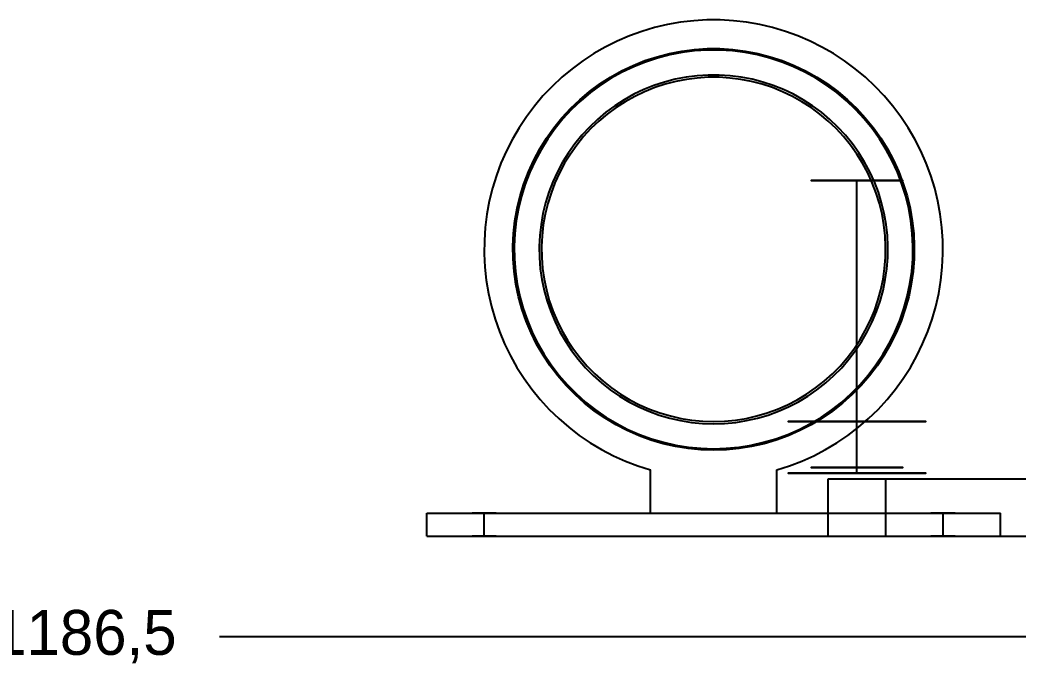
# Model space of a CAD drawing. Header units: millimetres. Extents: x -45 to 3370, y -2176 to 1921.
# Drawn here: x 2754.6 to 3102.7, y -45.3 to 180 of the extents above; entities that cross this region are included whole.
import ezdxf

# ---------------------------------------------------------------- set-up
doc = ezdxf.new("R2010")
doc.units = ezdxf.units.MM
doc.layers.add('DIMENSIONS', color=7, linetype='Continuous')
doc.layers.add('RIGHT', color=7, linetype='Continuous')
doc.dimstyles.get("Standard").update_dxf_attribs({"dimtxt": 2.5, "dimasz": 2.5, "dimexe": 1.25, "dimexo": 0.625, "dimtad": 1, "dimcen": 2.5, "dimazin": 3, "dimtfac": 1, "dimtmove": 0, "dimatfit": 3})

# ---------------------------------------------------------------- blocks, each defined once
blk = doc.blocks.new('_CLOSEDFILLED')
at = {"color": 0, "linetype": 'BYBLOCK'}
blk.add_solid([(-1, 0.164), (0, 0), (-1, -0.164)], dxfattribs=at)
blk = doc.blocks.new('*D5')
at = {"color": 7}
for p, q in [((2184, 0), (2184, -35)), ((3370.5, 0), (3370.5, -35)), ((2195.3, -35), (2730.31, -35)), ((2824.19, -35), (3359.2, -35))]:
    blk.add_line(p, q, dxfattribs=at)
at = {"layer": 'Defpoints'}
for p in [(2184, 0), (3370.5, 0), (2184, -35)]:
    blk.add_point(p, dxfattribs=at)
at = {"layer": 'DIMENSIONS', "color": 7, "xscale": 11.3, "yscale": 11.3, "rotation": 180}
blk.add_blockref('_CLOSEDFILLED', (2184, -35), dxfattribs=at)
at = {"layer": 'DIMENSIONS', "color": 7, "xscale": 11.3, "yscale": 11.3}
blk.add_blockref('_CLOSEDFILLED', (3370.5, -35), dxfattribs=at)
at = {"layer": 'DIMENSIONS', "color": 7, "insert": (2777.25, -35), "char_height": 15.646, "attachment_point": 5}
blk.add_mtext('1186,5', dxfattribs=at)

msp = doc.modelspace()

# ---------------------------------------------------------------- linework, layer by layer
at = {"layer": 'RIGHT'}
for points in [[(3018.5, 23.084), (3022.909, 24.485), (3027.23, 26.138), (3031.449, 28.038), (3035.55, 30.178), (3039.521, 32.552), (3043.348, 35.152), (3047.018, 37.969), (3050.52, 40.993), (3053.84, 44.214), (3056.969, 47.622), (3059.896, 51.205), (3062.611, 54.951), (3065.104, 58.848), (3067.368, 62.883), (3069.395, 67.041), (3071.179, 71.31), (3072.712, 75.675), (3073.991, 80.121), (3075.01, 84.634), (3075.767, 89.198), (3076.259, 93.798), (3076.484, 98.419), (3076.442, 103.045), (3076.132, 107.662), (3075.556, 112.252), (3074.716, 116.801), (3073.614, 121.295), (3072.254, 125.717), (3070.641, 130.053), (3068.779, 134.288), (3066.676, 138.409), (3064.339, 142.402), (3061.774, 146.252), (3058.992, 149.948), (3056, 153.477), (3052.809, 156.827), (3049.43, 159.987), (3045.874, 162.946), (3042.152, 165.695), (3038.278, 168.224), (3034.265, 170.525), (3030.125, 172.59), (3025.872, 174.413), (3021.522, 175.986), (3017.088, 177.306), (3012.584, 178.366), (3008.027, 179.165), (3003.432, 179.699), (2998.813, 179.967), (2994.187, 179.967), (2989.568, 179.699), (2984.973, 179.165), (2980.416, 178.366), (2975.912, 177.306), (2971.478, 175.986), (2967.128, 174.413), (2962.875, 172.59), (2958.735, 170.525), (2954.722, 168.224), (2950.848, 165.695), (2947.126, 162.946), (2943.57, 159.987), (2940.191, 156.827), (2937, 153.477), (2934.008, 149.948), (2931.226, 146.252), (2928.661, 142.402), (2926.324, 138.409), (2924.221, 134.288), (2922.359, 130.053), (2920.746, 125.717), (2919.386, 121.295), (2918.284, 116.801), (2917.444, 112.252), (2916.868, 107.662), (2916.558, 103.045), (2916.516, 98.419), (2916.741, 93.798), (2917.233, 89.198), (2917.99, 84.634), (2919.009, 80.121), (2920.288, 75.675), (2921.821, 71.31), (2923.605, 67.041), (2925.632, 62.883), (2927.896, 58.848), (2930.389, 54.951), (2933.104, 51.205), (2936.031, 47.622), (2939.16, 44.214), (2942.48, 40.993), (2945.982, 37.969), (2949.652, 35.152), (2953.479, 32.552), (2957.45, 30.178), (2961.551, 28.038), (2965.77, 26.138), (2970.091, 24.485), (2974.5, 23.084)], [(3018.5, 23.084), (3022.909, 24.485), (3027.23, 26.138), (3031.449, 28.038), (3035.55, 30.178), (3039.521, 32.552), (3043.348, 35.152), (3047.018, 37.969), (3050.52, 40.993), (3053.84, 44.214), (3056.969, 47.622), (3059.896, 51.205), (3062.611, 54.951), (3065.104, 58.848), (3067.368, 62.883), (3069.395, 67.041), (3071.179, 71.31), (3072.712, 75.675), (3073.991, 80.121), (3075.01, 84.634), (3075.767, 89.198), (3076.259, 93.798), (3076.484, 98.419), (3076.442, 103.045), (3076.132, 107.662), (3075.556, 112.252), (3074.716, 116.801), (3073.614, 121.295), (3072.254, 125.717), (3070.641, 130.053), (3068.779, 134.288), (3066.676, 138.409), (3064.339, 142.402), (3061.774, 146.252), (3058.992, 149.948), (3056, 153.477), (3052.809, 156.827), (3049.43, 159.987), (3045.874, 162.946), (3042.152, 165.695), (3038.278, 168.224), (3034.265, 170.525), (3030.125, 172.59), (3025.872, 174.413), (3021.522, 175.986), (3017.088, 177.306), (3012.584, 178.366), (3008.027, 179.165), (3003.432, 179.699), (2998.813, 179.967), (2994.187, 179.967), (2989.568, 179.699), (2984.973, 179.165), (2980.416, 178.366), (2975.912, 177.306), (2971.478, 175.986), (2967.128, 174.413), (2962.875, 172.59), (2958.735, 170.525), (2954.722, 168.224), (2950.848, 165.695), (2947.126, 162.946), (2943.57, 159.987), (2940.191, 156.827), (2937, 153.477), (2934.008, 149.948), (2931.226, 146.252), (2928.661, 142.402), (2926.324, 138.409), (2924.221, 134.288), (2922.359, 130.053), (2920.746, 125.717), (2919.386, 121.295), (2918.284, 116.801), (2917.444, 112.252), (2916.868, 107.662), (2916.558, 103.045), (2916.516, 98.419), (2916.741, 93.798), (2917.233, 89.198), (2917.99, 84.634), (2919.009, 80.121), (2920.288, 75.675), (2921.821, 71.31), (2923.605, 67.041), (2925.632, 62.883), (2927.896, 58.848), (2930.389, 54.951), (2933.104, 51.205), (2936.031, 47.622), (2939.16, 44.214), (2942.48, 40.993), (2945.982, 37.969), (2949.652, 35.152), (2953.479, 32.552), (2957.45, 30.178), (2961.551, 28.038), (2965.77, 26.138), (2970.091, 24.485), (2974.5, 23.084)], [(3018.5, 23.084), (3022.909, 24.485), (3027.23, 26.138), (3031.449, 28.038), (3035.55, 30.178), (3039.521, 32.552), (3043.348, 35.152), (3047.018, 37.969), (3050.52, 40.993), (3053.84, 44.214), (3056.969, 47.622), (3059.896, 51.205), (3062.611, 54.951), (3065.104, 58.848), (3067.368, 62.883), (3069.395, 67.041), (3071.179, 71.31), (3072.712, 75.675), (3073.991, 80.121), (3075.01, 84.634), (3075.767, 89.198), (3076.259, 93.798), (3076.484, 98.419), (3076.442, 103.045), (3076.132, 107.662), (3075.556, 112.252), (3074.716, 116.801), (3073.614, 121.295), (3072.254, 125.717), (3070.641, 130.053), (3068.779, 134.288), (3066.676, 138.409), (3064.339, 142.402), (3061.774, 146.252), (3058.992, 149.948), (3056, 153.477), (3052.809, 156.827), (3049.43, 159.987), (3045.874, 162.946), (3042.152, 165.695), (3038.278, 168.224), (3034.265, 170.525), (3030.125, 172.59), (3025.872, 174.413), (3021.522, 175.986), (3017.088, 177.306), (3012.584, 178.366), (3008.027, 179.165), (3003.432, 179.699), (2998.813, 179.967), (2994.187, 179.967), (2989.568, 179.699), (2984.973, 179.165), (2980.416, 178.366), (2975.912, 177.306), (2971.478, 175.986), (2967.128, 174.413), (2962.875, 172.59), (2958.735, 170.525), (2954.722, 168.224), (2950.848, 165.695), (2947.126, 162.946), (2943.57, 159.987), (2940.191, 156.827), (2937, 153.477), (2934.008, 149.948), (2931.226, 146.252), (2928.661, 142.402), (2926.324, 138.409), (2924.221, 134.288), (2922.359, 130.053), (2920.746, 125.717), (2919.386, 121.295), (2918.284, 116.801), (2917.444, 112.252), (2916.868, 107.662), (2916.558, 103.045), (2916.516, 98.419), (2916.741, 93.798), (2917.233, 89.198), (2917.99, 84.634), (2919.009, 80.121), (2920.288, 75.675), (2921.821, 71.31), (2923.605, 67.041), (2925.632, 62.883), (2927.896, 58.848), (2930.389, 54.951), (2933.104, 51.205), (2936.031, 47.622), (2939.16, 44.214), (2942.48, 40.993), (2945.982, 37.969), (2949.652, 35.152), (2953.479, 32.552), (2957.45, 30.178), (2961.551, 28.038), (2965.77, 26.138), (2970.091, 24.485), (2974.5, 23.084)], [(3018.5, 23.084), (3022.909, 24.485), (3027.23, 26.138), (3031.449, 28.038), (3035.55, 30.178), (3039.521, 32.552), (3043.348, 35.152), (3047.018, 37.969), (3050.52, 40.993), (3053.84, 44.214), (3056.969, 47.622), (3059.896, 51.205), (3062.611, 54.951), (3065.104, 58.848), (3067.368, 62.883), (3069.395, 67.041), (3071.179, 71.31), (3072.712, 75.675), (3073.991, 80.121), (3075.01, 84.634), (3075.767, 89.198), (3076.259, 93.798), (3076.484, 98.419), (3076.442, 103.045), (3076.132, 107.662), (3075.556, 112.252), (3074.716, 116.801), (3073.614, 121.295), (3072.254, 125.717), (3070.641, 130.053), (3068.779, 134.288), (3066.676, 138.409), (3064.339, 142.402), (3061.774, 146.252), (3058.992, 149.948), (3056, 153.477), (3052.809, 156.827), (3049.43, 159.987), (3045.874, 162.946), (3042.152, 165.695), (3038.278, 168.224), (3034.265, 170.525), (3030.125, 172.59), (3025.872, 174.413), (3021.522, 175.986), (3017.088, 177.306), (3012.584, 178.366), (3008.027, 179.165), (3003.432, 179.699), (2998.813, 179.967), (2994.187, 179.967), (2989.568, 179.699), (2984.973, 179.165), (2980.416, 178.366), (2975.912, 177.306), (2971.478, 175.986), (2967.128, 174.413), (2962.875, 172.59), (2958.735, 170.525), (2954.722, 168.224), (2950.848, 165.695), (2947.126, 162.946), (2943.57, 159.987), (2940.191, 156.827), (2937, 153.477), (2934.008, 149.948), (2931.226, 146.252), (2928.661, 142.402), (2926.324, 138.409), (2924.221, 134.288), (2922.359, 130.053), (2920.746, 125.717), (2919.386, 121.295), (2918.284, 116.801), (2917.444, 112.252), (2916.868, 107.662), (2916.558, 103.045), (2916.516, 98.419), (2916.741, 93.798), (2917.233, 89.198), (2917.99, 84.634), (2919.009, 80.121), (2920.288, 75.675), (2921.821, 71.31), (2923.605, 67.041), (2925.632, 62.883), (2927.896, 58.848), (2930.389, 54.951), (2933.104, 51.205), (2936.031, 47.622), (2939.16, 44.214), (2942.48, 40.993), (2945.982, 37.969), (2949.652, 35.152), (2953.479, 32.552), (2957.45, 30.178), (2961.551, 28.038), (2965.77, 26.138), (2970.091, 24.485), (2974.5, 23.084)], [(2996.5, 30), (2992.06, 30.141), (2987.639, 30.563), (2983.252, 31.265), (2978.92, 32.244), (2974.658, 33.495), (2970.484, 35.014), (2966.414, 36.795), (2962.466, 38.831), (2958.655, 41.112), (2954.996, 43.631), (2951.505, 46.377), (2948.194, 49.339), (2945.079, 52.504), (2942.17, 55.861), (2939.48, 59.396), (2937.019, 63.094), (2934.798, 66.941), (2932.826, 70.921), (2931.11, 75.018), (2929.657, 79.216), (2928.473, 83.497), (2927.563, 87.845), (2926.931, 92.241), (2926.579, 96.669), (2926.509, 101.111), (2926.72, 105.547), (2927.212, 109.962), (2927.984, 114.336), (2929.031, 118.653), (2930.35, 122.895), (2931.935, 127.044), (2933.78, 131.085), (2935.878, 135), (2938.22, 138.774), (2940.797, 142.393), (2943.598, 145.84), (2946.611, 149.103), (2949.826, 152.169), (2953.229, 155.024), (2956.806, 157.657), (2960.543, 160.059), (2964.424, 162.218), (2968.435, 164.128), (2972.559, 165.778), (2976.779, 167.165), (2981.078, 168.28), (2985.44, 169.121), (2989.846, 169.683), (2994.279, 169.965), (2998.721, 169.965), (3003.154, 169.683), (3007.56, 169.121), (3011.922, 168.28), (3016.221, 167.165), (3020.441, 165.778), (3024.565, 164.128), (3028.576, 162.218), (3032.457, 160.059), (3036.194, 157.657), (3039.771, 155.024), (3043.174, 152.169), (3046.389, 149.103), (3049.402, 145.84), (3052.203, 142.393), (3054.78, 138.774), (3057.122, 135), (3059.22, 131.085), (3061.065, 127.044), (3062.65, 122.895), (3063.969, 118.653), (3065.016, 114.336), (3065.788, 109.962), (3066.28, 105.547), (3066.491, 101.111), (3066.421, 96.669), (3066.069, 92.241), (3065.437, 87.845), (3064.527, 83.497), (3063.343, 79.216), (3061.89, 75.018), (3060.174, 70.921), (3058.202, 66.941), (3055.981, 63.094), (3053.52, 59.396), (3050.83, 55.861), (3047.921, 52.504), (3044.806, 49.339), (3041.495, 46.377), (3038.004, 43.631), (3034.345, 41.112), (3030.534, 38.831), (3026.586, 36.795), (3022.516, 35.014), (3018.342, 33.495), (3014.08, 32.244), (3009.748, 31.265), (3005.361, 30.563), (3000.94, 30.141), (2996.5, 30)], [(2996.5, 30), (2992.06, 30.141), (2987.639, 30.563), (2983.252, 31.265), (2978.92, 32.244), (2974.658, 33.495), (2970.484, 35.014), (2966.414, 36.795), (2962.466, 38.831), (2958.655, 41.112), (2954.996, 43.631), (2951.505, 46.377), (2948.194, 49.339), (2945.079, 52.504), (2942.17, 55.861), (2939.48, 59.396), (2937.019, 63.094), (2934.798, 66.941), (2932.826, 70.921), (2931.11, 75.018), (2929.657, 79.216), (2928.473, 83.497), (2927.563, 87.845), (2926.931, 92.241), (2926.579, 96.669), (2926.509, 101.111), (2926.72, 105.547), (2927.212, 109.962), (2927.984, 114.336), (2929.031, 118.653), (2930.35, 122.895), (2931.935, 127.044), (2933.78, 131.085), (2935.878, 135), (2938.22, 138.774), (2940.797, 142.393), (2943.598, 145.84), (2946.611, 149.103), (2949.826, 152.169), (2953.229, 155.024), (2956.806, 157.657), (2960.543, 160.059), (2964.424, 162.218), (2968.435, 164.128), (2972.559, 165.778), (2976.779, 167.165), (2981.078, 168.28), (2985.44, 169.121), (2989.846, 169.683), (2994.279, 169.965), (2998.721, 169.965), (3003.154, 169.683), (3007.56, 169.121), (3011.922, 168.28), (3016.221, 167.165), (3020.441, 165.778), (3024.565, 164.128), (3028.576, 162.218), (3032.457, 160.059), (3036.194, 157.657), (3039.771, 155.024), (3043.174, 152.169), (3046.389, 149.103), (3049.402, 145.84), (3052.203, 142.393), (3054.78, 138.774), (3057.122, 135), (3059.22, 131.085), (3061.065, 127.044), (3062.65, 122.895), (3063.969, 118.653), (3065.016, 114.336), (3065.788, 109.962), (3066.28, 105.547), (3066.491, 101.111), (3066.421, 96.669), (3066.069, 92.241), (3065.437, 87.845), (3064.527, 83.497), (3063.343, 79.216), (3061.89, 75.018), (3060.174, 70.921), (3058.202, 66.941), (3055.981, 63.094), (3053.52, 59.396), (3050.83, 55.861), (3047.921, 52.504), (3044.806, 49.339), (3041.495, 46.377), (3038.004, 43.631), (3034.345, 41.112), (3030.534, 38.831), (3026.586, 36.795), (3022.516, 35.014), (3018.342, 33.495), (3014.08, 32.244), (3009.748, 31.265), (3005.361, 30.563), (3000.94, 30.141), (2996.5, 30)], [(2996.5, 30), (2992.06, 30.141), (2987.639, 30.563), (2983.252, 31.265), (2978.92, 32.244), (2974.658, 33.495), (2970.484, 35.014), (2966.414, 36.795), (2962.466, 38.831), (2958.655, 41.112), (2954.996, 43.631), (2951.505, 46.377), (2948.194, 49.339), (2945.079, 52.504), (2942.17, 55.861), (2939.48, 59.396), (2937.019, 63.094), (2934.798, 66.941), (2932.826, 70.921), (2931.11, 75.018), (2929.657, 79.216), (2928.473, 83.497), (2927.563, 87.845), (2926.931, 92.241), (2926.579, 96.669), (2926.509, 101.111), (2926.72, 105.547), (2927.212, 109.962), (2927.984, 114.336), (2929.031, 118.653), (2930.35, 122.895), (2931.935, 127.044), (2933.78, 131.085), (2935.878, 135), (2938.22, 138.774), (2940.797, 142.393), (2943.598, 145.84), (2946.611, 149.103), (2949.826, 152.169), (2953.229, 155.024), (2956.806, 157.657), (2960.543, 160.059), (2964.424, 162.218), (2968.435, 164.128), (2972.559, 165.778), (2976.779, 167.165), (2981.078, 168.28), (2985.44, 169.121), (2989.846, 169.683), (2994.279, 169.965), (2998.721, 169.965), (3003.154, 169.683), (3007.56, 169.121), (3011.922, 168.28), (3016.221, 167.165), (3020.441, 165.778), (3024.565, 164.128), (3028.576, 162.218), (3032.457, 160.059), (3036.194, 157.657), (3039.771, 155.024), (3043.174, 152.169), (3046.389, 149.103), (3049.402, 145.84), (3052.203, 142.393), (3054.78, 138.774), (3057.122, 135), (3059.22, 131.085), (3061.065, 127.044), (3062.65, 122.895), (3063.969, 118.653), (3065.016, 114.336), (3065.788, 109.962), (3066.28, 105.547), (3066.491, 101.111), (3066.421, 96.669), (3066.069, 92.241), (3065.437, 87.845), (3064.527, 83.497), (3063.343, 79.216), (3061.89, 75.018), (3060.174, 70.921), (3058.202, 66.941), (3055.981, 63.094), (3053.52, 59.396), (3050.83, 55.861), (3047.921, 52.504), (3044.806, 49.339), (3041.495, 46.377), (3038.004, 43.631), (3034.345, 41.112), (3030.534, 38.831), (3026.586, 36.795), (3022.516, 35.014), (3018.342, 33.495), (3014.08, 32.244), (3009.748, 31.265), (3005.361, 30.563), (3000.94, 30.141), (2996.5, 30)], [(2996.5, 30), (2992.06, 30.141), (2987.639, 30.563), (2983.252, 31.265), (2978.92, 32.244), (2974.658, 33.495), (2970.484, 35.014), (2966.414, 36.795), (2962.466, 38.831), (2958.655, 41.112), (2954.996, 43.631), (2951.505, 46.377), (2948.194, 49.339), (2945.079, 52.504), (2942.17, 55.861), (2939.48, 59.396), (2937.019, 63.094), (2934.798, 66.941), (2932.826, 70.921), (2931.11, 75.018), (2929.657, 79.216), (2928.473, 83.497), (2927.563, 87.845), (2926.931, 92.241), (2926.579, 96.669), (2926.509, 101.111), (2926.72, 105.547), (2927.212, 109.962), (2927.984, 114.336), (2929.031, 118.653), (2930.35, 122.895), (2931.935, 127.044), (2933.78, 131.085), (2935.878, 135), (2938.22, 138.774), (2940.797, 142.393), (2943.598, 145.84), (2946.611, 149.103), (2949.826, 152.169), (2953.229, 155.024), (2956.806, 157.657), (2960.543, 160.059), (2964.424, 162.218), (2968.435, 164.128), (2972.559, 165.778), (2976.779, 167.165), (2981.078, 168.28), (2985.44, 169.121), (2989.846, 169.683), (2994.279, 169.965), (2998.721, 169.965), (3003.154, 169.683), (3007.56, 169.121), (3011.922, 168.28), (3016.221, 167.165), (3020.441, 165.778), (3024.565, 164.128), (3028.576, 162.218), (3032.457, 160.059), (3036.194, 157.657), (3039.771, 155.024), (3043.174, 152.169), (3046.389, 149.103), (3049.402, 145.84), (3052.203, 142.393), (3054.78, 138.774), (3057.122, 135), (3059.22, 131.085), (3061.065, 127.044), (3062.65, 122.895), (3063.969, 118.653), (3065.016, 114.336), (3065.788, 109.962), (3066.28, 105.547), (3066.491, 101.111), (3066.421, 96.669), (3066.069, 92.241), (3065.437, 87.845), (3064.527, 83.497), (3063.343, 79.216), (3061.89, 75.018), (3060.174, 70.921), (3058.202, 66.941), (3055.981, 63.094), (3053.52, 59.396), (3050.83, 55.861), (3047.921, 52.504), (3044.806, 49.339), (3041.495, 46.377), (3038.004, 43.631), (3034.345, 41.112), (3030.534, 38.831), (3026.586, 36.795), (3022.516, 35.014), (3018.342, 33.495), (3014.08, 32.244), (3009.748, 31.265), (3005.361, 30.563), (3000.94, 30.141), (2996.5, 30)], [(2996.5, 30.5), (3000.908, 30.64), (3005.298, 31.059), (3009.653, 31.756), (3013.955, 32.728), (3018.186, 33.97), (3022.331, 35.478), (3026.371, 37.247), (3030.291, 39.267), (3034.075, 41.533), (3037.707, 44.034), (3041.174, 46.76), (3044.46, 49.7), (3047.554, 52.844), (3050.442, 56.177), (3053.113, 59.686), (3055.556, 63.358), (3057.761, 67.177), (3059.719, 71.129), (3061.423, 75.196), (3062.866, 79.364), (3064.041, 83.615), (3064.944, 87.931), (3065.572, 92.297), (3065.921, 96.693), (3065.991, 101.103), (3065.781, 105.508), (3065.293, 109.891), (3064.527, 114.234), (3063.487, 118.52), (3062.178, 122.731), (3060.604, 126.851), (3058.772, 130.863), (3056.689, 134.75), (3054.364, 138.497), (3051.805, 142.09), (3049.025, 145.513), (3046.032, 148.753), (3042.84, 151.796), (3039.462, 154.631), (3035.911, 157.246), (3032.201, 159.63), (3028.347, 161.774), (3024.365, 163.67), (3020.27, 165.309), (3016.08, 166.685), (3011.812, 167.792), (3007.481, 168.627), (3003.106, 169.185), (2998.705, 169.465), (2994.295, 169.465), (2989.894, 169.185), (2985.519, 168.627), (2981.188, 167.792), (2976.92, 166.685), (2972.73, 165.309), (2968.635, 163.67), (2964.653, 161.774), (2960.799, 159.63), (2957.089, 157.246), (2953.538, 154.631), (2950.16, 151.796), (2946.968, 148.753), (2943.975, 145.513), (2941.195, 142.09), (2938.636, 138.497), (2936.311, 134.75), (2934.228, 130.863), (2932.396, 126.851), (2930.822, 122.731), (2929.513, 118.52), (2928.473, 114.234), (2927.707, 109.891), (2927.219, 105.508), (2927.009, 101.103), (2927.079, 96.693), (2927.428, 92.297), (2928.056, 87.931), (2928.959, 83.615), (2930.134, 79.364), (2931.577, 75.196), (2933.281, 71.129), (2935.239, 67.177), (2937.444, 63.358), (2939.887, 59.686), (2942.558, 56.177), (2945.446, 52.844), (2948.54, 49.7), (2951.826, 46.76), (2955.293, 44.034), (2958.925, 41.533), (2962.709, 39.267), (2966.629, 37.247), (2970.669, 35.478), (2974.814, 33.97), (2979.045, 32.728), (2983.347, 31.756), (2987.702, 31.059), (2992.092, 30.64), (2996.5, 30.5)], [(2996.5, 30.5), (3000.908, 30.64), (3005.298, 31.059), (3009.653, 31.756), (3013.955, 32.728), (3018.186, 33.97), (3022.331, 35.478), (3026.371, 37.247), (3030.291, 39.267), (3034.075, 41.533), (3037.707, 44.034), (3041.174, 46.76), (3044.46, 49.7), (3047.554, 52.844), (3050.442, 56.177), (3053.113, 59.686), (3055.556, 63.358), (3057.761, 67.177), (3059.719, 71.129), (3061.423, 75.196), (3062.866, 79.364), (3064.041, 83.615), (3064.944, 87.931), (3065.572, 92.297), (3065.921, 96.693), (3065.991, 101.103), (3065.781, 105.508), (3065.293, 109.891), (3064.527, 114.234), (3063.487, 118.52), (3062.178, 122.731), (3060.604, 126.851), (3058.772, 130.863), (3056.689, 134.75), (3054.364, 138.497), (3051.805, 142.09), (3049.025, 145.513), (3046.032, 148.753), (3042.84, 151.796), (3039.462, 154.631), (3035.911, 157.246), (3032.201, 159.63), (3028.347, 161.774), (3024.365, 163.67), (3020.27, 165.309), (3016.08, 166.685), (3011.812, 167.792), (3007.481, 168.627), (3003.106, 169.185), (2998.705, 169.465), (2994.295, 169.465), (2989.894, 169.185), (2985.519, 168.627), (2981.188, 167.792), (2976.92, 166.685), (2972.73, 165.309), (2968.635, 163.67), (2964.653, 161.774), (2960.799, 159.63), (2957.089, 157.246), (2953.538, 154.631), (2950.16, 151.796), (2946.968, 148.753), (2943.975, 145.513), (2941.195, 142.09), (2938.636, 138.497), (2936.311, 134.75), (2934.228, 130.863), (2932.396, 126.851), (2930.822, 122.731), (2929.513, 118.52), (2928.473, 114.234), (2927.707, 109.891), (2927.219, 105.508), (2927.009, 101.103), (2927.079, 96.693), (2927.428, 92.297), (2928.056, 87.931), (2928.959, 83.615), (2930.134, 79.364), (2931.577, 75.196), (2933.281, 71.129), (2935.239, 67.177), (2937.444, 63.358), (2939.887, 59.686), (2942.558, 56.177), (2945.446, 52.844), (2948.54, 49.7), (2951.826, 46.76), (2955.293, 44.034), (2958.925, 41.533), (2962.709, 39.267), (2966.629, 37.247), (2970.669, 35.478), (2974.814, 33.97), (2979.045, 32.728), (2983.347, 31.756), (2987.702, 31.059), (2992.092, 30.64), (2996.5, 30.5)], [(2996.5, 30.5), (3000.908, 30.64), (3005.298, 31.059), (3009.653, 31.756), (3013.955, 32.728), (3018.186, 33.97), (3022.331, 35.478), (3026.371, 37.247), (3030.291, 39.267), (3034.075, 41.533), (3037.707, 44.034), (3041.174, 46.76), (3044.46, 49.7), (3047.554, 52.844), (3050.442, 56.177), (3053.113, 59.686), (3055.556, 63.358), (3057.761, 67.177), (3059.719, 71.129), (3061.423, 75.196), (3062.866, 79.364), (3064.041, 83.615), (3064.944, 87.931), (3065.572, 92.297), (3065.921, 96.693), (3065.991, 101.103), (3065.781, 105.508), (3065.293, 109.891), (3064.527, 114.234), (3063.487, 118.52), (3062.178, 122.731), (3060.604, 126.851), (3058.772, 130.863), (3056.689, 134.75), (3054.364, 138.497), (3051.805, 142.09), (3049.025, 145.513), (3046.032, 148.753), (3042.84, 151.796), (3039.462, 154.631), (3035.911, 157.246), (3032.201, 159.63), (3028.347, 161.774), (3024.365, 163.67), (3020.27, 165.309), (3016.08, 166.685), (3011.812, 167.792), (3007.481, 168.627), (3003.106, 169.185), (2998.705, 169.465), (2994.295, 169.465), (2989.894, 169.185), (2985.519, 168.627), (2981.188, 167.792), (2976.92, 166.685), (2972.73, 165.309), (2968.635, 163.67), (2964.653, 161.774), (2960.799, 159.63), (2957.089, 157.246), (2953.538, 154.631), (2950.16, 151.796), (2946.968, 148.753), (2943.975, 145.513), (2941.195, 142.09), (2938.636, 138.497), (2936.311, 134.75), (2934.228, 130.863), (2932.396, 126.851), (2930.822, 122.731), (2929.513, 118.52), (2928.473, 114.234), (2927.707, 109.891), (2927.219, 105.508), (2927.009, 101.103), (2927.079, 96.693), (2927.428, 92.297), (2928.056, 87.931), (2928.959, 83.615), (2930.134, 79.364), (2931.577, 75.196), (2933.281, 71.129), (2935.239, 67.177), (2937.444, 63.358), (2939.887, 59.686), (2942.558, 56.177), (2945.446, 52.844), (2948.54, 49.7), (2951.826, 46.76), (2955.293, 44.034), (2958.925, 41.533), (2962.709, 39.267), (2966.629, 37.247), (2970.669, 35.478), (2974.814, 33.97), (2979.045, 32.728), (2983.347, 31.756), (2987.702, 31.059), (2992.092, 30.64), (2996.5, 30.5)], [(2996.5, 30.5), (3000.908, 30.64), (3005.298, 31.059), (3009.653, 31.756), (3013.955, 32.728), (3018.186, 33.97), (3022.331, 35.478), (3026.371, 37.247), (3030.291, 39.267), (3034.075, 41.533), (3037.707, 44.034), (3041.174, 46.76), (3044.46, 49.7), (3047.554, 52.844), (3050.442, 56.177), (3053.113, 59.686), (3055.556, 63.358), (3057.761, 67.177), (3059.719, 71.129), (3061.423, 75.196), (3062.866, 79.364), (3064.041, 83.615), (3064.944, 87.931), (3065.572, 92.297), (3065.921, 96.693), (3065.991, 101.103), (3065.781, 105.508), (3065.293, 109.891), (3064.527, 114.234), (3063.487, 118.52), (3062.178, 122.731), (3060.604, 126.851), (3058.772, 130.863), (3056.689, 134.75), (3054.364, 138.497), (3051.805, 142.09), (3049.025, 145.513), (3046.032, 148.753), (3042.84, 151.796), (3039.462, 154.631), (3035.911, 157.246), (3032.201, 159.63), (3028.347, 161.774), (3024.365, 163.67), (3020.27, 165.309), (3016.08, 166.685), (3011.812, 167.792), (3007.481, 168.627), (3003.106, 169.185), (2998.705, 169.465), (2994.295, 169.465), (2989.894, 169.185), (2985.519, 168.627), (2981.188, 167.792), (2976.92, 166.685), (2972.73, 165.309), (2968.635, 163.67), (2964.653, 161.774), (2960.799, 159.63), (2957.089, 157.246), (2953.538, 154.631), (2950.16, 151.796), (2946.968, 148.753), (2943.975, 145.513), (2941.195, 142.09), (2938.636, 138.497), (2936.311, 134.75), (2934.228, 130.863), (2932.396, 126.851), (2930.822, 122.731), (2929.513, 118.52), (2928.473, 114.234), (2927.707, 109.891), (2927.219, 105.508), (2927.009, 101.103), (2927.079, 96.693), (2927.428, 92.297), (2928.056, 87.931), (2928.959, 83.615), (2930.134, 79.364), (2931.577, 75.196), (2933.281, 71.129), (2935.239, 67.177), (2937.444, 63.358), (2939.887, 59.686), (2942.558, 56.177), (2945.446, 52.844), (2948.54, 49.7), (2951.826, 46.76), (2955.293, 44.034), (2958.925, 41.533), (2962.709, 39.267), (2966.629, 37.247), (2970.669, 35.478), (2974.814, 33.97), (2979.045, 32.728), (2983.347, 31.756), (2987.702, 31.059), (2992.092, 30.64), (2996.5, 30.5)], [(2996.5, 39.2), (3000.356, 39.322), (3004.197, 39.689), (3008.006, 40.299), (3011.77, 41.149), (3015.472, 42.236), (3019.097, 43.555), (3022.632, 45.102), (3026.061, 46.87), (3029.371, 48.852), (3032.549, 51.04), (3035.581, 53.424), (3038.457, 55.997), (3041.163, 58.747), (3043.69, 61.662), (3046.026, 64.733), (3048.163, 67.945), (3050.092, 71.286), (3051.806, 74.743), (3053.296, 78.301), (3054.558, 81.947), (3055.586, 85.666), (3056.376, 89.442), (3056.925, 93.261), (3057.231, 97.107), (3057.292, 100.965), (3057.109, 104.818), (3056.681, 108.653), (3056.011, 112.452), (3055.102, 116.202), (3053.956, 119.886), (3052.579, 123.49), (3050.976, 126.999), (3049.154, 130.4), (3047.12, 133.678), (3044.882, 136.821), (3042.45, 139.816), (3039.832, 142.65), (3037.04, 145.312), (3034.084, 147.792), (3030.977, 150.08), (3027.732, 152.165), (3024.36, 154.041), (3020.877, 155.699), (3017.295, 157.133), (3013.629, 158.337), (3009.895, 159.306), (3006.106, 160.036), (3002.279, 160.525), (2998.429, 160.769), (2994.571, 160.769), (2990.721, 160.525), (2986.894, 160.036), (2983.105, 159.306), (2979.371, 158.337), (2975.705, 157.133), (2972.123, 155.699), (2968.64, 154.041), (2965.268, 152.165), (2962.023, 150.08), (2958.916, 147.792), (2955.96, 145.312), (2953.168, 142.65), (2950.55, 139.816), (2948.118, 136.821), (2945.88, 133.678), (2943.846, 130.4), (2942.024, 126.999), (2940.421, 123.49), (2939.044, 119.886), (2937.898, 116.202), (2936.989, 112.452), (2936.319, 108.653), (2935.891, 104.818), (2935.708, 100.965), (2935.769, 97.107), (2936.075, 93.261), (2936.624, 89.442), (2937.414, 85.666), (2938.442, 81.947), (2939.704, 78.301), (2941.194, 74.743), (2942.908, 71.286), (2944.837, 67.945), (2946.974, 64.733), (2949.31, 61.662), (2951.837, 58.747), (2954.543, 55.997), (2957.419, 53.424), (2960.451, 51.04), (2963.629, 48.852), (2966.939, 46.87), (2970.368, 45.102), (2973.903, 43.555), (2977.528, 42.236), (2981.23, 41.149), (2984.994, 40.299), (2988.803, 39.689), (2992.644, 39.322), (2996.5, 39.2)], [(2996.5, 39.2), (3000.356, 39.322), (3004.197, 39.689), (3008.006, 40.299), (3011.77, 41.149), (3015.472, 42.236), (3019.097, 43.555), (3022.632, 45.102), (3026.061, 46.87), (3029.371, 48.852), (3032.549, 51.04), (3035.581, 53.424), (3038.457, 55.997), (3041.163, 58.747), (3043.69, 61.662), (3046.026, 64.733), (3048.163, 67.945), (3050.092, 71.286), (3051.806, 74.743), (3053.296, 78.301), (3054.558, 81.947), (3055.586, 85.666), (3056.376, 89.442), (3056.925, 93.261), (3057.231, 97.107), (3057.292, 100.965), (3057.109, 104.818), (3056.681, 108.653), (3056.011, 112.452), (3055.102, 116.202), (3053.956, 119.886), (3052.579, 123.49), (3050.976, 126.999), (3049.154, 130.4), (3047.12, 133.678), (3044.882, 136.821), (3042.45, 139.816), (3039.832, 142.65), (3037.04, 145.312), (3034.084, 147.792), (3030.977, 150.08), (3027.732, 152.165), (3024.36, 154.041), (3020.877, 155.699), (3017.295, 157.133), (3013.629, 158.337), (3009.895, 159.306), (3006.106, 160.036), (3002.279, 160.525), (2998.429, 160.769), (2994.571, 160.769), (2990.721, 160.525), (2986.894, 160.036), (2983.105, 159.306), (2979.371, 158.337), (2975.705, 157.133), (2972.123, 155.699), (2968.64, 154.041), (2965.268, 152.165), (2962.023, 150.08), (2958.916, 147.792), (2955.96, 145.312), (2953.168, 142.65), (2950.55, 139.816), (2948.118, 136.821), (2945.88, 133.678), (2943.846, 130.4), (2942.024, 126.999), (2940.421, 123.49), (2939.044, 119.886), (2937.898, 116.202), (2936.989, 112.452), (2936.319, 108.653), (2935.891, 104.818), (2935.708, 100.965), (2935.769, 97.107), (2936.075, 93.261), (2936.624, 89.442), (2937.414, 85.666), (2938.442, 81.947), (2939.704, 78.301), (2941.194, 74.743), (2942.908, 71.286), (2944.837, 67.945), (2946.974, 64.733), (2949.31, 61.662), (2951.837, 58.747), (2954.543, 55.997), (2957.419, 53.424), (2960.451, 51.04), (2963.629, 48.852), (2966.939, 46.87), (2970.368, 45.102), (2973.903, 43.555), (2977.528, 42.236), (2981.23, 41.149), (2984.994, 40.299), (2988.803, 39.689), (2992.644, 39.322), (2996.5, 39.2)], [(2996.5, 39.2), (3000.356, 39.322), (3004.197, 39.689), (3008.006, 40.299), (3011.77, 41.149), (3015.472, 42.236), (3019.097, 43.555), (3022.632, 45.102), (3026.061, 46.87), (3029.371, 48.852), (3032.549, 51.04), (3035.581, 53.424), (3038.457, 55.997), (3041.163, 58.747), (3043.69, 61.662), (3046.026, 64.733), (3048.163, 67.945), (3050.092, 71.286), (3051.806, 74.743), (3053.296, 78.301), (3054.558, 81.947), (3055.586, 85.666), (3056.376, 89.442), (3056.925, 93.261), (3057.231, 97.107), (3057.292, 100.965), (3057.109, 104.818), (3056.681, 108.653), (3056.011, 112.452), (3055.102, 116.202), (3053.956, 119.886), (3052.579, 123.49), (3050.976, 126.999), (3049.154, 130.4), (3047.12, 133.678), (3044.882, 136.821), (3042.45, 139.816), (3039.832, 142.65), (3037.04, 145.312), (3034.084, 147.792), (3030.977, 150.08), (3027.732, 152.165), (3024.36, 154.041), (3020.877, 155.699), (3017.295, 157.133), (3013.629, 158.337), (3009.895, 159.306), (3006.106, 160.036), (3002.279, 160.525), (2998.429, 160.769), (2994.571, 160.769), (2990.721, 160.525), (2986.894, 160.036), (2983.105, 159.306), (2979.371, 158.337), (2975.705, 157.133), (2972.123, 155.699), (2968.64, 154.041), (2965.268, 152.165), (2962.023, 150.08), (2958.916, 147.792), (2955.96, 145.312), (2953.168, 142.65), (2950.55, 139.816), (2948.118, 136.821), (2945.88, 133.678), (2943.846, 130.4), (2942.024, 126.999), (2940.421, 123.49), (2939.044, 119.886), (2937.898, 116.202), (2936.989, 112.452), (2936.319, 108.653), (2935.891, 104.818), (2935.708, 100.965), (2935.769, 97.107), (2936.075, 93.261), (2936.624, 89.442), (2937.414, 85.666), (2938.442, 81.947), (2939.704, 78.301), (2941.194, 74.743), (2942.908, 71.286), (2944.837, 67.945), (2946.974, 64.733), (2949.31, 61.662), (2951.837, 58.747), (2954.543, 55.997), (2957.419, 53.424), (2960.451, 51.04), (2963.629, 48.852), (2966.939, 46.87), (2970.368, 45.102), (2973.903, 43.555), (2977.528, 42.236), (2981.23, 41.149), (2984.994, 40.299), (2988.803, 39.689), (2992.644, 39.322), (2996.5, 39.2)], [(2996.5, 39.2), (3000.356, 39.322), (3004.197, 39.689), (3008.006, 40.299), (3011.77, 41.149), (3015.472, 42.236), (3019.097, 43.555), (3022.632, 45.102), (3026.061, 46.87), (3029.371, 48.852), (3032.549, 51.04), (3035.581, 53.424), (3038.457, 55.997), (3041.163, 58.747), (3043.69, 61.662), (3046.026, 64.733), (3048.163, 67.945), (3050.092, 71.286), (3051.806, 74.743), (3053.296, 78.301), (3054.558, 81.947), (3055.586, 85.666), (3056.376, 89.442), (3056.925, 93.261), (3057.231, 97.107), (3057.292, 100.965), (3057.109, 104.818), (3056.681, 108.653), (3056.011, 112.452), (3055.102, 116.202), (3053.956, 119.886), (3052.579, 123.49), (3050.976, 126.999), (3049.154, 130.4), (3047.12, 133.678), (3044.882, 136.821), (3042.45, 139.816), (3039.832, 142.65), (3037.04, 145.312), (3034.084, 147.792), (3030.977, 150.08), (3027.732, 152.165), (3024.36, 154.041), (3020.877, 155.699), (3017.295, 157.133), (3013.629, 158.337), (3009.895, 159.306), (3006.106, 160.036), (3002.279, 160.525), (2998.429, 160.769), (2994.571, 160.769), (2990.721, 160.525), (2986.894, 160.036), (2983.105, 159.306), (2979.371, 158.337), (2975.705, 157.133), (2972.123, 155.699), (2968.64, 154.041), (2965.268, 152.165), (2962.023, 150.08), (2958.916, 147.792), (2955.96, 145.312), (2953.168, 142.65), (2950.55, 139.816), (2948.118, 136.821), (2945.88, 133.678), (2943.846, 130.4), (2942.024, 126.999), (2940.421, 123.49), (2939.044, 119.886), (2937.898, 116.202), (2936.989, 112.452), (2936.319, 108.653), (2935.891, 104.818), (2935.708, 100.965), (2935.769, 97.107), (2936.075, 93.261), (2936.624, 89.442), (2937.414, 85.666), (2938.442, 81.947), (2939.704, 78.301), (2941.194, 74.743), (2942.908, 71.286), (2944.837, 67.945), (2946.974, 64.733), (2949.31, 61.662), (2951.837, 58.747), (2954.543, 55.997), (2957.419, 53.424), (2960.451, 51.04), (2963.629, 48.852), (2966.939, 46.87), (2970.368, 45.102), (2973.903, 43.555), (2977.528, 42.236), (2981.23, 41.149), (2984.994, 40.299), (2988.803, 39.689), (2992.644, 39.322), (2996.5, 39.2)], [(2996.5, 40), (3000.305, 40.121), (3004.096, 40.483), (3007.855, 41.084), (3011.569, 41.923), (3015.222, 42.996), (3018.8, 44.298), (3022.288, 45.824), (3025.672, 47.569), (3028.938, 49.525), (3032.074, 51.684), (3035.067, 54.037), (3037.905, 56.576), (3040.576, 59.289), (3043.069, 62.167), (3045.375, 65.197), (3047.484, 68.366), (3049.387, 71.664), (3051.078, 75.075), (3052.549, 78.587), (3053.794, 82.185), (3054.809, 85.854), (3055.588, 89.581), (3056.13, 93.35), (3056.432, 97.145), (3056.492, 100.952), (3056.311, 104.755), (3055.889, 108.539), (3055.228, 112.288), (3054.331, 115.988), (3053.2, 119.624), (3051.841, 123.181), (3050.26, 126.644), (3048.462, 130), (3046.454, 133.235), (3044.246, 136.337), (3041.845, 139.292), (3039.262, 142.088), (3036.506, 144.716), (3033.59, 147.163), (3030.524, 149.421), (3027.321, 151.479), (3023.994, 153.33), (3020.556, 154.967), (3017.021, 156.382), (3013.404, 157.57), (3009.719, 158.526), (3005.98, 159.246), (3002.203, 159.728), (2998.404, 159.97), (2994.596, 159.97), (2990.797, 159.728), (2987.02, 159.246), (2983.281, 158.526), (2979.596, 157.57), (2975.979, 156.382), (2972.444, 154.967), (2969.006, 153.33), (2965.679, 151.479), (2962.476, 149.421), (2959.41, 147.163), (2956.494, 144.716), (2953.738, 142.088), (2951.155, 139.292), (2948.754, 136.337), (2946.546, 133.235), (2944.538, 130), (2942.74, 126.644), (2941.159, 123.181), (2939.8, 119.624), (2938.669, 115.988), (2937.772, 112.288), (2937.111, 108.539), (2936.689, 104.755), (2936.508, 100.952), (2936.568, 97.145), (2936.87, 93.35), (2937.412, 89.581), (2938.191, 85.854), (2939.206, 82.185), (2940.451, 78.587), (2941.922, 75.075), (2943.613, 71.664), (2945.516, 68.366), (2947.625, 65.197), (2949.931, 62.167), (2952.424, 59.289), (2955.095, 56.576), (2957.933, 54.037), (2960.926, 51.684), (2964.062, 49.525), (2967.328, 47.569), (2970.712, 45.824), (2974.2, 44.298), (2977.778, 42.996), (2981.431, 41.923), (2985.145, 41.084), (2988.904, 40.483), (2992.695, 40.121), (2996.5, 40)], [(2996.5, 40), (3000.305, 40.121), (3004.096, 40.483), (3007.855, 41.084), (3011.569, 41.923), (3015.222, 42.996), (3018.8, 44.298), (3022.288, 45.824), (3025.672, 47.569), (3028.938, 49.525), (3032.074, 51.684), (3035.067, 54.037), (3037.905, 56.576), (3040.576, 59.289), (3043.069, 62.167), (3045.375, 65.197), (3047.484, 68.366), (3049.387, 71.664), (3051.078, 75.075), (3052.549, 78.587), (3053.794, 82.185), (3054.809, 85.854), (3055.588, 89.581), (3056.13, 93.35), (3056.432, 97.145), (3056.492, 100.952), (3056.311, 104.755), (3055.889, 108.539), (3055.228, 112.288), (3054.331, 115.988), (3053.2, 119.624), (3051.841, 123.181), (3050.26, 126.644), (3048.462, 130), (3046.454, 133.235), (3044.246, 136.337), (3041.845, 139.292), (3039.262, 142.088), (3036.506, 144.716), (3033.59, 147.163), (3030.524, 149.421), (3027.321, 151.479), (3023.994, 153.33), (3020.556, 154.967), (3017.021, 156.382), (3013.404, 157.57), (3009.719, 158.526), (3005.98, 159.246), (3002.203, 159.728), (2998.404, 159.97), (2994.596, 159.97), (2990.797, 159.728), (2987.02, 159.246), (2983.281, 158.526), (2979.596, 157.57), (2975.979, 156.382), (2972.444, 154.967), (2969.006, 153.33), (2965.679, 151.479), (2962.476, 149.421), (2959.41, 147.163), (2956.494, 144.716), (2953.738, 142.088), (2951.155, 139.292), (2948.754, 136.337), (2946.546, 133.235), (2944.538, 130), (2942.74, 126.644), (2941.159, 123.181), (2939.8, 119.624), (2938.669, 115.988), (2937.772, 112.288), (2937.111, 108.539), (2936.689, 104.755), (2936.508, 100.952), (2936.568, 97.145), (2936.87, 93.35), (2937.412, 89.581), (2938.191, 85.854), (2939.206, 82.185), (2940.451, 78.587), (2941.922, 75.075), (2943.613, 71.664), (2945.516, 68.366), (2947.625, 65.197), (2949.931, 62.167), (2952.424, 59.289), (2955.095, 56.576), (2957.933, 54.037), (2960.926, 51.684), (2964.062, 49.525), (2967.328, 47.569), (2970.712, 45.824), (2974.2, 44.298), (2977.778, 42.996), (2981.431, 41.923), (2985.145, 41.084), (2988.904, 40.483), (2992.695, 40.121), (2996.5, 40)], [(3046.5, 124), (3049.44, 124), (3052.28, 124), (3054.923, 124), (3057.279, 124), (3059.268, 124), (3060.823, 124), (3061.889, 124), (3062.432, 124), (3062.432, 124), (3061.889, 124), (3060.823, 124), (3059.268, 124), (3057.279, 124), (3054.923, 124), (3052.28, 124), (3049.44, 124), (3046.5, 124), (3043.56, 124), (3040.72, 124), (3038.077, 124), (3035.721, 124), (3033.732, 124), (3032.177, 124), (3031.111, 124), (3030.568, 124), (3030.568, 124), (3031.111, 124), (3032.177, 124), (3033.732, 124), (3035.721, 124), (3038.077, 124), (3040.72, 124), (3043.56, 124), (3046.5, 124)], [(3046.5, 124), (3049.44, 124), (3052.28, 124), (3054.923, 124), (3057.279, 124), (3059.268, 124), (3060.823, 124), (3061.889, 124), (3062.432, 124), (3062.432, 124), (3061.889, 124), (3060.823, 124), (3059.268, 124), (3057.279, 124), (3054.923, 124), (3052.28, 124), (3049.44, 124), (3046.5, 124), (3043.56, 124), (3040.72, 124), (3038.077, 124), (3035.721, 124), (3033.732, 124), (3032.177, 124), (3031.111, 124), (3030.568, 124), (3030.568, 124), (3031.111, 124), (3032.177, 124), (3033.732, 124), (3035.721, 124), (3038.077, 124), (3040.72, 124), (3043.56, 124), (3046.5, 124)], [(3046.5, 24), (3046.5, 124)], [(3046.5, 24), (3046.5, 124)], [(3046.5, 40), (3049.449, 40), (3052.354, 40), (3055.17, 40), (3057.854, 40), (3060.367, 40), (3062.669, 40), (3064.726, 40), (3066.506, 40), (3067.984, 40), (3069.136, 40), (3069.944, 40), (3070.398, 40), (3070.489, 40), (3070.216, 40), (3069.584, 40), (3068.602, 40), (3067.285, 40), (3065.652, 40), (3063.73, 40), (3061.546, 40), (3059.134, 40), (3056.531, 40), (3053.776, 40), (3050.91, 40), (3047.977, 40), (3045.023, 40), (3042.09, 40), (3039.224, 40), (3036.469, 40), (3033.866, 40), (3031.454, 40), (3029.27, 40), (3027.348, 40), (3025.715, 40), (3024.398, 40), (3023.416, 40), (3022.784, 40), (3022.511, 40), (3022.602, 40), (3023.056, 40), (3023.864, 40), (3025.016, 40), (3026.494, 40), (3028.274, 40), (3030.331, 40), (3032.633, 40), (3035.146, 40), (3037.83, 40), (3040.646, 40), (3043.551, 40), (3046.5, 40)], [(3046.5, 40), (3049.449, 40), (3052.354, 40), (3055.17, 40), (3057.854, 40), (3060.367, 40), (3062.669, 40), (3064.726, 40), (3066.506, 40), (3067.984, 40), (3069.136, 40), (3069.944, 40), (3070.398, 40), (3070.489, 40), (3070.216, 40), (3069.584, 40), (3068.602, 40), (3067.285, 40), (3065.652, 40), (3063.73, 40), (3061.546, 40), (3059.134, 40), (3056.531, 40), (3053.776, 40), (3050.91, 40), (3047.977, 40), (3045.023, 40), (3042.09, 40), (3039.224, 40), (3036.469, 40), (3033.866, 40), (3031.454, 40), (3029.27, 40), (3027.348, 40), (3025.715, 40), (3024.398, 40), (3023.416, 40), (3022.784, 40), (3022.511, 40), (3022.602, 40), (3023.056, 40), (3023.864, 40), (3025.016, 40), (3026.494, 40), (3028.274, 40), (3030.331, 40), (3032.633, 40), (3035.146, 40), (3037.83, 40), (3040.646, 40), (3043.551, 40), (3046.5, 40)], [(3046.5, 40), (3049.452, 40), (3052.314, 40), (3055, 40), (3057.427, 40), (3059.523, 40), (3061.222, 40), (3062.475, 40), (3063.242, 40), (3063.5, 40), (3063.242, 40), (3062.475, 40), (3061.222, 40), (3059.523, 40), (3057.427, 40), (3055, 40), (3052.314, 40), (3049.452, 40), (3046.5, 40), (3043.548, 40), (3040.686, 40), (3038, 40), (3035.573, 40), (3033.477, 40), (3031.778, 40), (3030.525, 40), (3029.758, 40), (3029.5, 40), (3029.758, 40), (3030.525, 40), (3031.778, 40), (3033.477, 40), (3035.573, 40), (3038, 40), (3040.686, 40), (3043.548, 40), (3046.5, 40)], [(3046.5, 40), (3049.452, 40), (3052.314, 40), (3055, 40), (3057.427, 40), (3059.523, 40), (3061.222, 40), (3062.475, 40), (3063.242, 40), (3063.5, 40), (3063.242, 40), (3062.475, 40), (3061.222, 40), (3059.523, 40), (3057.427, 40), (3055, 40), (3052.314, 40), (3049.452, 40), (3046.5, 40), (3043.548, 40), (3040.686, 40), (3038, 40), (3035.573, 40), (3033.477, 40), (3031.778, 40), (3030.525, 40), (3029.758, 40), (3029.5, 40), (3029.758, 40), (3030.525, 40), (3031.778, 40), (3033.477, 40), (3035.573, 40), (3038, 40), (3040.686, 40), (3043.548, 40), (3046.5, 40)], [(3046.5, 22), (3046.5, 40)], [(3046.5, 22), (3046.5, 40)], [(3046.5, 22), (3046.5, 40)], [(3046.5, 22), (3046.5, 40)], [(2974.5, 8), (2974.5, 23.084)], [(2974.5, 8), (2974.5, 23.084)], [(2974.5, 8), (2974.5, 23.084)], [(2974.5, 8), (2974.5, 23.084)], [(3018.5, 8), (3018.5, 23.084)], [(3018.5, 8), (3018.5, 23.084)], [(3018.5, 8), (3018.5, 23.084)], [(3018.5, 8), (3018.5, 23.084)], [(3046.5, 22), (3049.449, 22), (3052.354, 22), (3055.17, 22), (3057.854, 22), (3060.367, 22), (3062.669, 22), (3064.726, 22), (3066.506, 22), (3067.984, 22), (3069.136, 22), (3069.944, 22), (3070.398, 22), (3070.489, 22), (3070.216, 22), (3069.584, 22), (3068.602, 22), (3067.285, 22), (3065.652, 22), (3063.73, 22), (3061.546, 22), (3059.134, 22), (3056.531, 22), (3053.776, 22), (3050.91, 22), (3047.977, 22), (3045.023, 22), (3042.09, 22), (3039.224, 22), (3036.469, 22), (3033.866, 22), (3031.454, 22), (3029.27, 22), (3027.348, 22), (3025.715, 22), (3024.398, 22), (3023.416, 22), (3022.784, 22), (3022.511, 22), (3022.602, 22), (3023.056, 22), (3023.864, 22), (3025.016, 22), (3026.494, 22), (3028.274, 22), (3030.331, 22), (3032.633, 22), (3035.146, 22), (3037.83, 22), (3040.646, 22), (3043.551, 22), (3046.5, 22)], [(3046.5, 22), (3049.449, 22), (3052.354, 22), (3055.17, 22), (3057.854, 22), (3060.367, 22), (3062.669, 22), (3064.726, 22), (3066.506, 22), (3067.984, 22), (3069.136, 22), (3069.944, 22), (3070.398, 22), (3070.489, 22), (3070.216, 22), (3069.584, 22), (3068.602, 22), (3067.285, 22), (3065.652, 22), (3063.73, 22), (3061.546, 22), (3059.134, 22), (3056.531, 22), (3053.776, 22), (3050.91, 22), (3047.977, 22), (3045.023, 22), (3042.09, 22), (3039.224, 22), (3036.469, 22), (3033.866, 22), (3031.454, 22), (3029.27, 22), (3027.348, 22), (3025.715, 22), (3024.398, 22), (3023.416, 22), (3022.784, 22), (3022.511, 22), (3022.602, 22), (3023.056, 22), (3023.864, 22), (3025.016, 22), (3026.494, 22), (3028.274, 22), (3030.331, 22), (3032.633, 22), (3035.146, 22), (3037.83, 22), (3040.646, 22), (3043.551, 22), (3046.5, 22)], [(3046.5, 22), (3049.452, 22), (3052.314, 22), (3055, 22), (3057.427, 22), (3059.523, 22), (3061.222, 22), (3062.475, 22), (3063.242, 22), (3063.5, 22), (3063.242, 22), (3062.475, 22), (3061.222, 22), (3059.523, 22), (3057.427, 22), (3055, 22), (3052.314, 22), (3049.452, 22), (3046.5, 22), (3043.548, 22), (3040.686, 22), (3038, 22), (3035.573, 22), (3033.477, 22), (3031.778, 22), (3030.525, 22), (3029.758, 22), (3029.5, 22), (3029.758, 22), (3030.525, 22), (3031.778, 22), (3033.477, 22), (3035.573, 22), (3038, 22), (3040.686, 22), (3043.548, 22), (3046.5, 22)], [(3046.5, 22), (3049.452, 22), (3052.314, 22), (3055, 22), (3057.427, 22), (3059.523, 22), (3061.222, 22), (3062.475, 22), (3063.242, 22), (3063.5, 22), (3063.242, 22), (3062.475, 22), (3061.222, 22), (3059.523, 22), (3057.427, 22), (3055, 22), (3052.314, 22), (3049.452, 22), (3046.5, 22), (3043.548, 22), (3040.686, 22), (3038, 22), (3035.573, 22), (3033.477, 22), (3031.778, 22), (3030.525, 22), (3029.758, 22), (3029.5, 22), (3029.758, 22), (3030.525, 22), (3031.778, 22), (3033.477, 22), (3035.573, 22), (3038, 22), (3040.686, 22), (3043.548, 22), (3046.5, 22)], [(3046.5, 24), (3049.44, 24), (3052.28, 24), (3054.923, 24), (3057.279, 24), (3059.268, 24), (3060.823, 24), (3061.889, 24), (3062.432, 24), (3062.432, 24), (3061.889, 24), (3060.823, 24), (3059.268, 24), (3057.279, 24), (3054.923, 24), (3052.28, 24), (3049.44, 24), (3046.5, 24), (3043.56, 24), (3040.72, 24), (3038.077, 24), (3035.721, 24), (3033.732, 24), (3032.177, 24), (3031.111, 24), (3030.568, 24), (3030.568, 24), (3031.111, 24), (3032.177, 24), (3033.732, 24), (3035.721, 24), (3038.077, 24), (3040.72, 24), (3043.56, 24), (3046.5, 24)], [(3046.5, 24), (3049.44, 24), (3052.28, 24), (3054.923, 24), (3057.279, 24), (3059.268, 24), (3060.823, 24), (3061.889, 24), (3062.432, 24), (3062.432, 24), (3061.889, 24), (3060.823, 24), (3059.268, 24), (3057.279, 24), (3054.923, 24), (3052.28, 24), (3049.44, 24), (3046.5, 24), (3043.56, 24), (3040.72, 24), (3038.077, 24), (3035.721, 24), (3033.732, 24), (3032.177, 24), (3031.111, 24), (3030.568, 24), (3030.568, 24), (3031.111, 24), (3032.177, 24), (3033.732, 24), (3035.721, 24), (3038.077, 24), (3040.72, 24), (3043.56, 24), (3046.5, 24)], [(3036.5, 0), (3036.5, 20)], [(3036.5, 20), (3056.5, 20)], [(3036.5, 0), (3036.5, 20)], [(3036.5, 20), (3056.5, 20)], [(3056.5, 0), (3056.5, 20)], [(3056.5, 0), (3056.5, 20)], [(3056.5, 0), (3056.5, 20)], [(3056.5, 20), (3336.5, 20)], [(3056.5, 0), (3056.5, 20)], [(3056.5, 20), (3336.5, 20)], [(3056.5, 0), (3056.5, 20)], [(3056.5, 20), (3336.5, 20)], [(3056.5, 0), (3056.5, 20)], [(3056.5, 20), (3336.5, 20)], [(2896.5, 0), (2896.5, 8)], [(2896.5, 8), (3096.5, 8)], [(2896.5, 0), (2896.5, 8)], [(2896.5, 8), (3096.5, 8)], [(2916.5, 8), (2914.771, 8), (2913.342, 8), (2912.458, 8), (2912.273, 8), (2912.819, 8), (2914.002, 8), (2915.616, 8), (2917.384, 8), (2918.998, 8), (2920.181, 8), (2920.727, 8), (2920.542, 8), (2919.658, 8), (2918.229, 8), (2916.5, 8)], [(2916.5, 8), (2914.771, 8), (2913.342, 8), (2912.458, 8), (2912.273, 8), (2912.819, 8), (2914.002, 8), (2915.616, 8), (2917.384, 8), (2918.998, 8), (2920.181, 8), (2920.727, 8), (2920.542, 8), (2919.658, 8), (2918.229, 8), (2916.5, 8)], [(2916.5, 0), (2916.5, 8)], [(2916.5, 0), (2916.5, 8)], [(2974.5, 8), (3018.5, 8)], [(2974.5, 8), (3018.5, 8)], [(2974.5, 8), (3018.5, 8)], [(2974.5, 8), (3018.5, 8)], [(3076.5, 8), (3074.771, 8), (3073.342, 8), (3072.458, 8), (3072.273, 8), (3072.819, 8), (3074.002, 8), (3075.616, 8), (3077.384, 8), (3078.998, 8), (3080.181, 8), (3080.727, 8), (3080.542, 8), (3079.658, 8), (3078.229, 8), (3076.5, 8)], [(3076.5, 8), (3074.771, 8), (3073.342, 8), (3072.458, 8), (3072.273, 8), (3072.819, 8), (3074.002, 8), (3075.616, 8), (3077.384, 8), (3078.998, 8), (3080.181, 8), (3080.727, 8), (3080.542, 8), (3079.658, 8), (3078.229, 8), (3076.5, 8)], [(3076.5, 0), (3076.5, 8)], [(3076.5, 0), (3076.5, 8)], [(3096.5, 0), (3096.5, 8)], [(3096.5, 0), (3096.5, 8)], [(2896.5, 0), (3096.5, 0)], [(2896.5, 0), (3096.5, 0)], [(2916.5, 0), (2914.771, 0), (2913.342, 0), (2912.458, 0), (2912.273, 0), (2912.819, 0), (2914.002, 0), (2915.616, 0), (2917.384, 0), (2918.998, 0), (2920.181, 0), (2920.727, 0), (2920.542, 0), (2919.658, 0), (2918.229, 0), (2916.5, 0)], [(2916.5, 0), (2914.771, 0), (2913.342, 0), (2912.458, 0), (2912.273, 0), (2912.819, 0), (2914.002, 0), (2915.616, 0), (2917.384, 0), (2918.998, 0), (2920.181, 0), (2920.727, 0), (2920.542, 0), (2919.658, 0), (2918.229, 0), (2916.5, 0)], [(3036.5, 0), (3056.5, 0)], [(3036.5, 0), (3056.5, 0)], [(3056.5, 0), (3336.5, 0)], [(3056.5, 0), (3336.5, 0)], [(3056.5, 0), (3336.5, 0)], [(3056.5, 0), (3336.5, 0)], [(3076.5, 0), (3074.771, 0), (3073.342, 0), (3072.458, 0), (3072.273, 0), (3072.819, 0), (3074.002, 0), (3075.616, 0), (3077.384, 0), (3078.998, 0), (3080.181, 0), (3080.727, 0), (3080.542, 0), (3079.658, 0), (3078.229, 0), (3076.5, 0)], [(3076.5, 0), (3074.771, 0), (3073.342, 0), (3072.458, 0), (3072.273, 0), (3072.819, 0), (3074.002, 0), (3075.616, 0), (3077.384, 0), (3078.998, 0), (3080.181, 0), (3080.727, 0), (3080.542, 0), (3079.658, 0), (3078.229, 0), (3076.5, 0)]]:
    msp.add_lwpolyline(points, dxfattribs=at)

# ---------------------------------------------------------------- dimensions: what is measured, and where the dimension line sits
at = {"layer": 'DIMENSIONS'}
dim = msp.add_linear_dim(base=(2184, -35), p1=(2184, 0), p2=(3370.5, 0), dimstyle='Standard', override={"dimtxt": 15.646154, "dimasz": 11.3, "dimdec": 2, "dimclrd": 7, "dimclre": 7, "dimclrt": 7}, dxfattribs=at)
dim.commit()
dim.dimension.update_dxf_attribs({"geometry": '*D5', "text_midpoint": (2777.25, -35)})

doc.saveas('drawing.dxf')
